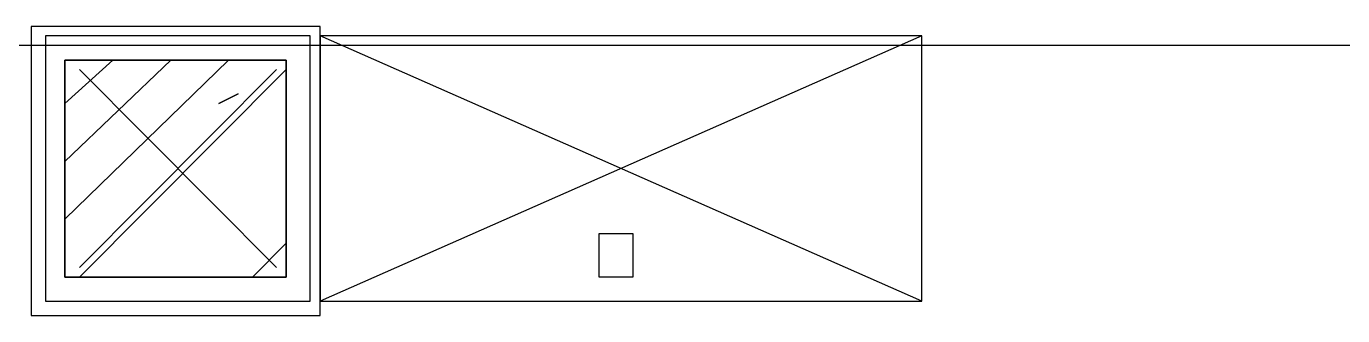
# Model space of a CAD drawing. Header units: millimetres. Extents: x 5 to 415, y 48 to 251.
# Drawn here: x 275.308 to 280.132, y 196.215 to 197.273 of the extents above; entities that cross this region are included whole.
import ezdxf

# ---------------------------------------------------------------- set-up
doc = ezdxf.new("R2010")
doc.units = ezdxf.units.MM
doc.layers.add('P', color=7, linetype='Continuous')

msp = doc.modelspace()

# ---------------------------------------------------------------- linework, layer by layer
at = {"layer": 'P'}
for points in [[(275.325, 197.273), (275.325, 196.215)], [(276.384, 197.273), (275.325, 197.273)], [(275.378, 197.238), (275.378, 196.268)], [(276.348, 197.238), (275.378, 197.238)], [(276.348, 196.268), (276.348, 197.238)], [(276.384, 196.215), (276.384, 197.273)], [(276.384, 197.238), (276.384, 196.268)], [(278.589, 197.238), (276.384, 197.238)], [(278.589, 197.238), (276.384, 196.268)], [(278.589, 196.268), (276.384, 197.238)], [(278.589, 196.268), (278.589, 197.238)], [(286.597, 197.203), (64.682, 197.203)], [(275.449, 196.991), (275.625, 197.15)], [(275.449, 196.779), (275.837, 197.15)], [(275.449, 196.568), (276.049, 197.15)], [(275.449, 197.15), (275.449, 196.356)], [(276.26, 197.15), (275.449, 197.15)], [(275.449, 197.15), (276.26, 197.15)], [(275.449, 196.356), (275.449, 197.15)], [(276.26, 196.356), (276.26, 197.15)], [(276.26, 197.15), (276.26, 196.356)], [(276.225, 196.391), (275.502, 197.115)], [(275.502, 196.391), (276.225, 197.115)], [(275.502, 196.356), (276.26, 197.115)], [(276.084, 197.026), (276.013, 196.991)], [(276.013, 196.991), (276.084, 197.026)], [(277.407, 196.356), (277.407, 196.515)], [(277.407, 196.515), (277.53, 196.515)], [(277.53, 196.515), (277.53, 196.356)], [(276.137, 196.356), (276.26, 196.48)], [(275.449, 196.356), (276.26, 196.356)], [(276.26, 196.356), (275.449, 196.356)], [(277.53, 196.356), (277.407, 196.356)], [(275.378, 196.268), (276.348, 196.268)], [(276.384, 196.268), (278.589, 196.268)], [(275.325, 196.215), (276.384, 196.215)]]:
    msp.add_lwpolyline(points, dxfattribs=at)

doc.saveas('drawing.dxf')
